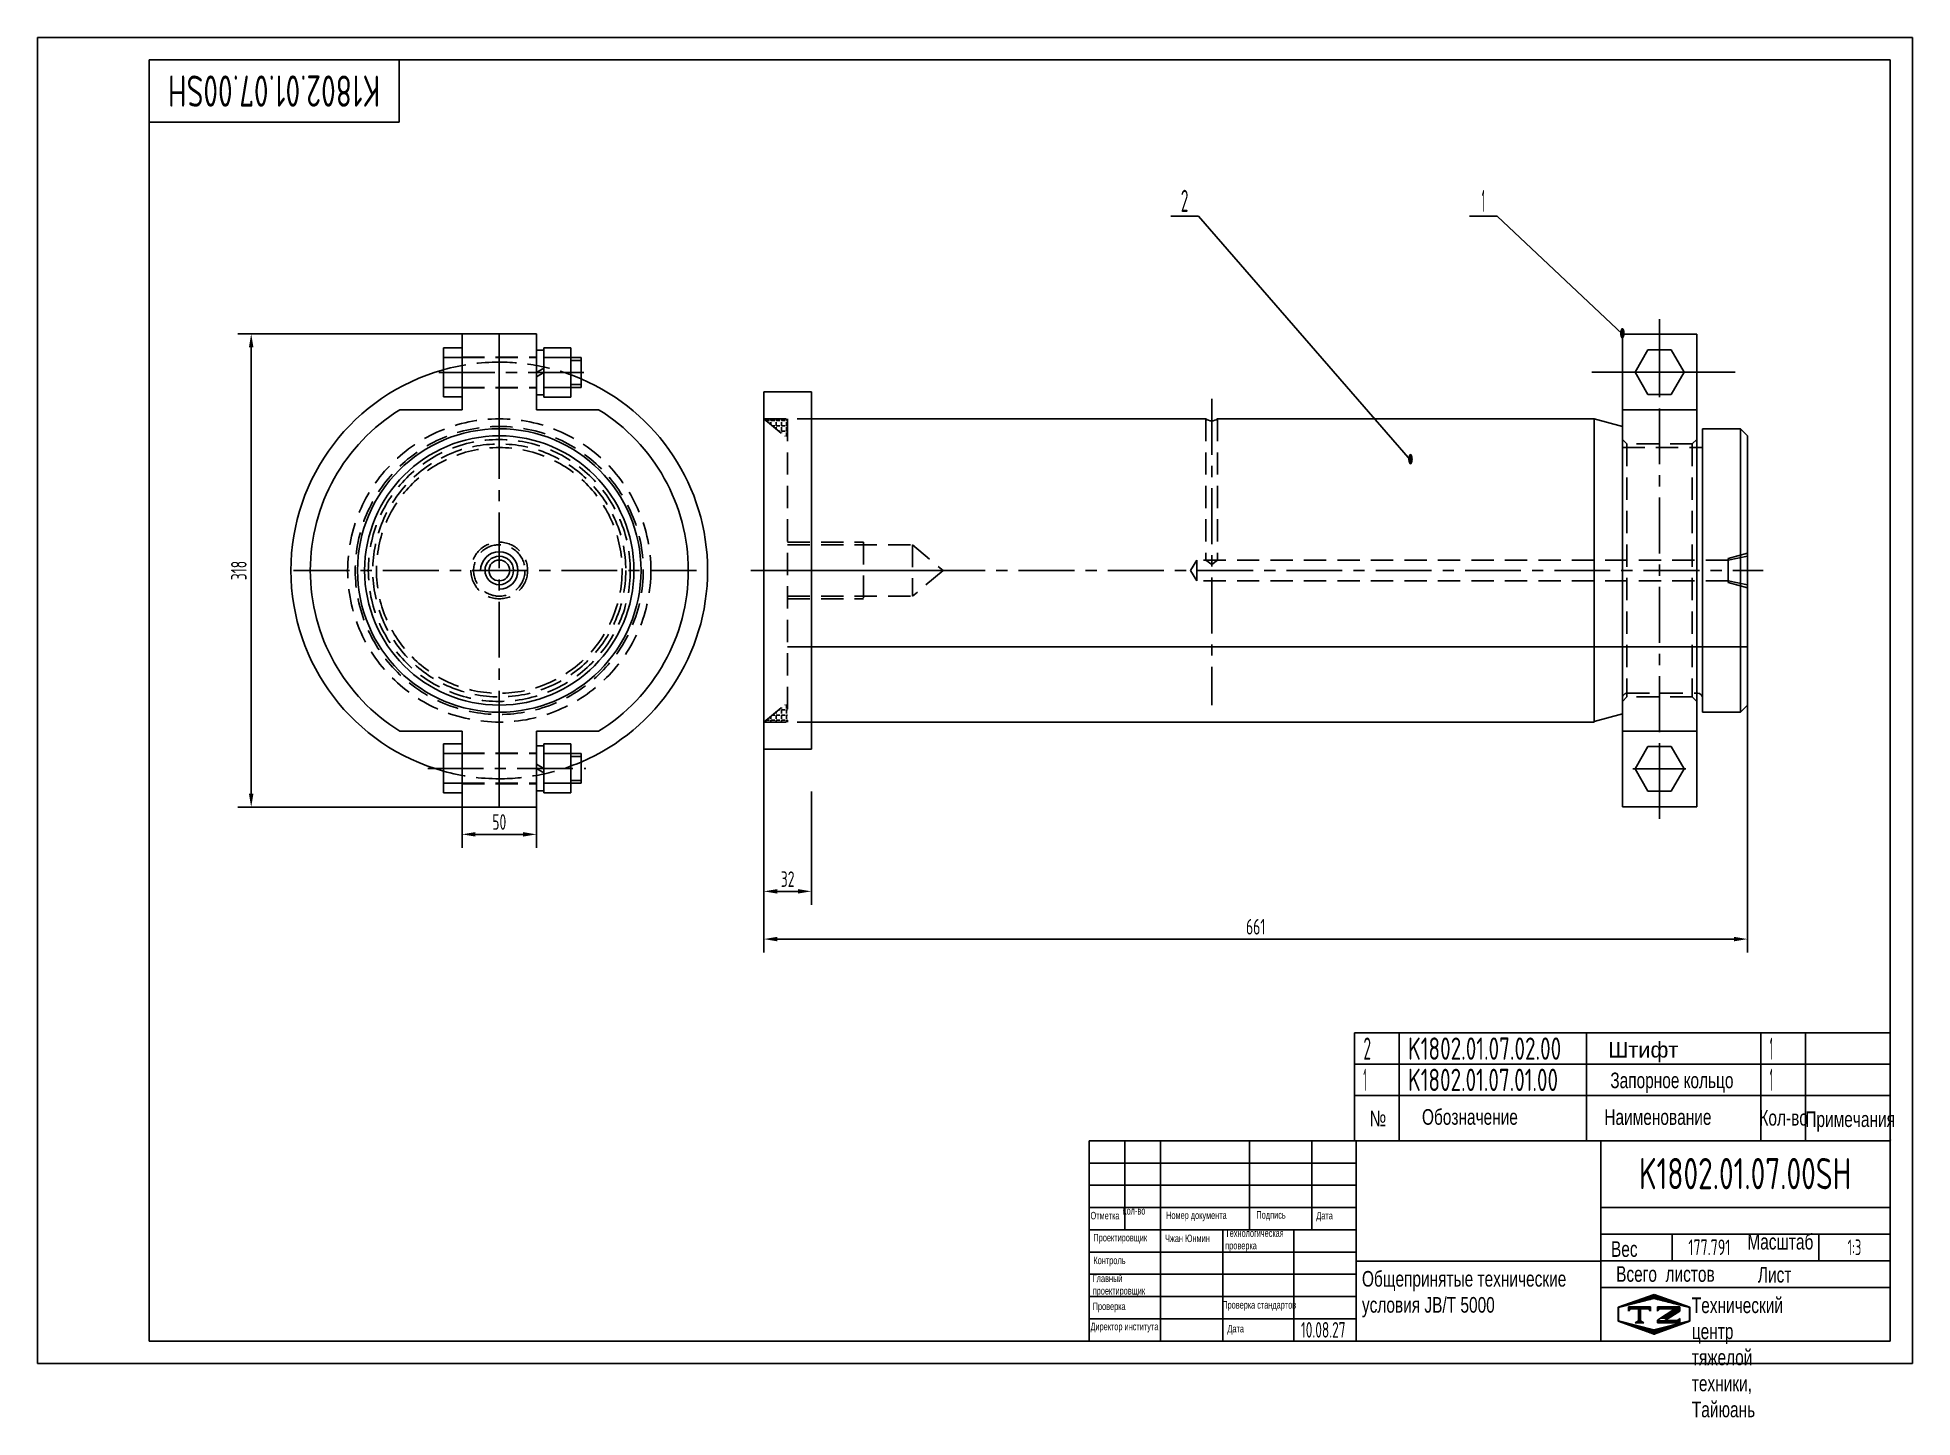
# Model space of a CAD drawing. Header units: millimetres. Extents: x 0 to 1260, y -36 to 891.
import ezdxf
from ezdxf.enums import TextEntityAlignment as Align

# ---------------------------------------------------------------- set-up
doc = ezdxf.new("R2010")
doc.units = ezdxf.units.MM
doc.header["$LTSCALE"] = 30
doc.linetypes.add('F', pattern=[0.75, 0.5, -0.25])
doc.linetypes.add('G', pattern=[2, 1.25, -0.25, 0.25, -0.25])
for name, color, linetype in [('01', 7, 'Continuous'), ('02', 1, 'Continuous'), ('04', 2, 'F'), ('05', 142, 'G'), ('08', 1, 'Continuous'), ('11', 3, 'Continuous'), ('THICK', 7, 'Continuous')]:
    doc.layers.add(name, color=color, linetype=linetype)
doc.styles.get("Standard").update_dxf_attribs({"font": 'isocp', "width": 0.707, "bigfont": 'intecad.shx'})
doc.dimstyles.new('INTE', dxfattribs={"dimscale": 3, "dimtxt": 3.5, "dimasz": 3, "dimexe": 3, "dimexo": 0, "dimgap": 1, "dimtad": 1, "dimdec": 1, "dimdsep": 46, "dimtxsty": 'Standard', "dimcen": 0, "dimclrd": 1, "dimclre": 1, "dimclrt": 3, "dimaunit": 1, "dimadec": 0, "dimazin": 0, "dimtfac": 1, "dimtmove": 0, "dimatfit": 0, "dimfxl": 1, "dimarcsym": 0})

# ---------------------------------------------------------------- blocks, each defined once
blk = doc.blocks.new('*D1')
at = {"layer": '08', "color": 1, "lineweight": -2}
for p, q in [((1149.1, 450.3), (1149.1, 276.1)), ((488.1, 412.8), (488.1, 276.1)), ((497.1, 285.1), (1140.1, 285.1))]:
    blk.add_line(p, q, dxfattribs=at)
at = {"layer": '08', "color": 1}
for points in [[(497.1, 286.6), (497.1, 283.6), (488.1, 285.1)], [(1140.1, 286.6), (1140.1, 283.6), (1149.1, 285.1)]]:
    blk.add_solid(points, dxfattribs=at)
at = {"layer": 'Defpoints', "color": 0}
for p in [(1149.1, 450.3), (488.1, 412.8), (1149.1, 285.1)]:
    blk.add_point(p, dxfattribs=at)
at = {"layer": '08', "color": 3, "insert": (818.6, 293.4), "char_height": 10.5, "attachment_point": 5}
blk.add_mtext('661', dxfattribs=at)
blk = doc.blocks.new('*U3')
at = {"layer": '01'}
for p, q in [((-15.1, 5), (-15.1, 0)), ((0, 5), (-15.1, 5)), ((-15.1, 0), (0, 0)), ((0, 0), (-2.9, 5)), ((0, 5), (2.9, 0)), ((0, 5), (15.1, 5)), ((15.1, 0), (0, 0)), ((15.1, 5), (15.1, 0))]:
    blk.add_line(p, q, dxfattribs=at)
at = {"layer": '05'}
blk.add_line((0, 7.1), (0, -2.1), dxfattribs=at)
blk = doc.blocks.new('*D4')
at = {"layer": '08', "color": 1, "lineweight": -2}
for p, q in [((285.3, 691.8), (134.6, 691.8)), ((143.6, 682.8), (143.6, 382.8)), ((285.3, 373.8), (134.6, 373.8))]:
    blk.add_line(p, q, dxfattribs=at)
at = {"layer": '08', "color": 1}
for points in [[(142.1, 682.8), (145.1, 682.8), (143.6, 691.8)], [(142.1, 382.8), (145.1, 382.8), (143.6, 373.8)]]:
    blk.add_solid(points, dxfattribs=at)
at = {"layer": 'Defpoints', "color": 0}
for p in [(285.3, 691.8), (143.6, 373.8), (285.3, 373.8)]:
    blk.add_point(p, dxfattribs=at)
at = {"layer": '08', "color": 3, "insert": (135.3, 532.8), "char_height": 10.5, "attachment_point": 5, "rotation": 90}
blk.add_mtext('318', dxfattribs=at)
blk = doc.blocks.new('*U2')
at = {"layer": '01'}
for p, q in [((-18, 0), (-18, 16.5)), ((-18, 16.5), (0, 16.5)), ((0, 16.5), (0, 0)), ((-18, 10), (0, 10)), ((0, -16.5), (0, 0)), ((-18, 0), (-18, -16.5)), ((-18, -10), (0, -10)), ((-18, -16.5), (0, -16.5))]:
    blk.add_line(p, q, dxfattribs=at)
at = {"layer": '05'}
blk.add_line((-19.1, 0), (1.1, 0), dxfattribs=at)
blk = doc.blocks.new('*D5')
at = {"layer": '08', "color": 1, "lineweight": -2}
for p, q in [((285.3, 373.8), (285.3, 346.5)), ((335.3, 373.8), (335.3, 346.5)), ((294.3, 355.5), (326.3, 355.5))]:
    blk.add_line(p, q, dxfattribs=at)
at = {"layer": '08', "color": 1}
for points in [[(294.3, 357), (294.3, 354), (285.3, 355.5)], [(326.3, 357), (326.3, 354), (335.3, 355.5)]]:
    blk.add_solid(points, dxfattribs=at)
at = {"layer": 'Defpoints', "color": 0}
for p in [(285.3, 373.8), (335.3, 373.8), (335.3, 355.5)]:
    blk.add_point(p, dxfattribs=at)
at = {"layer": '08', "color": 3, "insert": (310.3, 363.8), "char_height": 10.5, "attachment_point": 5}
blk.add_mtext('50', dxfattribs=at)
blk = doc.blocks.new('*U6')
at = {"layer": '01'}
for p, q in [((0, 16.5), (-15, 7.8)), ((15, 7.8), (0, 16.5)), ((-15, 7.8), (-15, 0)), ((-15, -7.8), (-15, 0)), ((15, 0), (15, 7.8)), ((15, 0), (15, -7.8)), ((0, -16.5), (-15, -7.8)), ((15, -7.8), (0, -16.5))]:
    blk.add_line(p, q, dxfattribs=at)
at = {"layer": '05'}
for p, q in [((0, 18), (0, -17.7)), ((-16.7, 0), (17.5, 0))]:
    blk.add_line(p, q, dxfattribs=at)
blk = doc.blocks.new('*D7')
at = {"layer": '08', "color": 1, "lineweight": -2}
for p, q in [((488.1, 384.2), (488.1, 308.2)), ((520.1, 384.2), (520.1, 308.2)), ((511.1, 317.2), (497.1, 317.2))]:
    blk.add_line(p, q, dxfattribs=at)
at = {"layer": '08', "color": 1}
for points in [[(497.1, 318.7), (497.1, 315.7), (488.1, 317.2)], [(511.1, 318.7), (511.1, 315.7), (520.1, 317.2)]]:
    blk.add_solid(points, dxfattribs=at)
at = {"layer": 'Defpoints', "color": 0}
for p in [(488.1, 384.2), (520.1, 384.2), (488.1, 317.2)]:
    blk.add_point(p, dxfattribs=at)
at = {"layer": '08', "color": 3, "insert": (504.1, 325.4), "char_height": 10.5, "attachment_point": 5}
blk.add_mtext('32', dxfattribs=at)
blk = doc.blocks.new('*U21', base_point=(251.96, 168.31))
at = {"layer": '01'}
for p, q in [((251.96, 168.31), (251.96, 182.31)), ((195.96, 168.31), (251.96, 168.31))]:
    blk.add_line(p, q, dxfattribs=at)
blk = doc.blocks.new('*U22')
at = {"layer": '04'}
blk.add_blockref('*U21', (0, 0), dxfattribs=at)
blk = doc.blocks.new('*U23')
at = {"layer": '01'}
for points in [[(415, 292), (25, 292)], [(25, 292), (25, 5)], [(415, 5), (415, 292)], [(25, 5), (415, 5)]]:
    blk.add_lwpolyline(points, dxfattribs=at)
at = {"layer": '02'}
for points in [[(420, 297), (0, 297)], [(0, 297), (0, 0)], [(420, 0), (420, 297)], [(0, 0), (420, 0)]]:
    blk.add_lwpolyline(points, dxfattribs=at)
blk = doc.blocks.new('*U26')
at = {"layer": '01'}
for p, q in [((0, -21), (0, 0)), ((360, -21), (360, 0))]:
    blk.add_line(p, q, dxfattribs=at)
at = {"layer": '02'}
for p, q in [((0, 0), (30, 0)), ((30, -21), (30, 0)), ((30, 0), (156, 0)), ((156, -21), (156, 0)), ((156, 0), (273, 0)), ((273, -21), (273, 0)), ((273, 0), (303, 0)), ((303, -21), (303, 0)), ((303, 0), (360, 0))]:
    blk.add_line(p, q, dxfattribs=at)
blk = doc.blocks.new('*U27')
at = {"layer": '01'}
for p, q in [((0, -21), (0, 0)), ((0, 0), (30, 0)), ((30, 0), (156, 0)), ((156, 0), (273, 0)), ((273, 0), (303, 0)), ((303, 0), (360, 0)), ((360, -21), (360, 0))]:
    blk.add_line(p, q, dxfattribs=at)
at = {"layer": '02'}
for p, q in [((30, -21), (30, 0)), ((156, -21), (156, 0)), ((273, -21), (273, 0)), ((303, -21), (303, 0))]:
    blk.add_line(p, q, dxfattribs=at)
blk = doc.blocks.new('*X43')
at = {"color": 0}
for p, q in [((127.06, 7.8), (132.06, 7.8)), ((127.06, 7.5), (132.06, 7.5)), ((127.06, 7.2), (127.32, 7.2)), ((127.84, 5.4), (129.64, 5.4)), ((128.3, 5.7), (130.1, 5.7)), ((128.77, 6), (130.57, 6)), ((129.23, 6.3), (131.04, 6.3)), ((129.7, 6.6), (131.51, 6.6)), ((130.16, 6.9), (131.98, 6.9)), ((130.62, 7.2), (132.06, 7.2))]:
    blk.add_line(p, q, dxfattribs=at)
blk = doc.blocks.new('*X44')
at = {"color": 0}
for p, q in [((127.06, 4.8), (132.06, 4.8)), ((127.06, 4.5), (132.06, 4.5)), ((131.84, 5.1), (132.06, 5.1))]:
    blk.add_line(p, q, dxfattribs=at)
blk = doc.blocks.new('*X42')
at = {"color": 0}
for p, q in [((122.34, 4.5), (123.72, 4.5)), ((122.82, 4.8), (123.24, 4.8))]:
    blk.add_line(p, q, dxfattribs=at)
blk = doc.blocks.new('*X41')
at = {"color": 0}
for p, q in [((120.53, 7.8), (125.53, 7.8)), ((120.53, 7.5), (125.53, 7.5)), ((120.53, 7.2), (120.79, 7.2)), ((125.27, 7.2), (125.53, 7.2))]:
    blk.add_line(p, q, dxfattribs=at)
blk = doc.blocks.new('*X40')
at = {"color": 0}
for p, q in [((120.66, 8.7), (121.92, 8.7)), ((121.52, 9), (123.12, 9)), ((122.38, 9.3), (124.32, 9.3)), ((123.24, 9.6), (125.52, 9.6)), ((124.1, 9.9), (128.52, 9.9)), ((124.97, 10.2), (127.67, 10.2)), ((125.83, 10.5), (126.82, 10.5)), ((127.02, 9.6), (129.37, 9.6)), ((128.22, 9.3), (130.22, 9.3)), ((129.42, 9), (131.07, 9)), ((130.62, 8.7), (131.92, 8.7)), ((118.22, 7.8), (118.32, 7.8)), ((118.22, 7.5), (118.27, 7.5)), ((118.22, 7.2), (118.27, 7.2)), ((118.22, 6.9), (118.27, 6.9)), ((118.22, 6.6), (118.27, 6.6)), ((118.22, 6.3), (118.27, 6.3)), ((118.22, 6), (118.27, 6)), ((118.22, 5.7), (118.27, 5.7)), ((118.22, 5.4), (118.27, 5.4)), ((118.22, 5.1), (118.27, 5.1)), ((118.22, 4.8), (118.27, 4.8)), ((118.79, 4.5), (119.42, 4.5)), ((118.94, 8.1), (119.52, 8.1)), ((119.8, 8.4), (120.72, 8.4)), ((131.82, 8.4), (132.77, 8.4)), ((133.02, 8.1), (133.62, 8.1)), ((133.12, 4.5), (133.76, 4.5)), ((134.22, 7.8), (134.32, 7.8)), ((134.27, 7.5), (134.32, 7.5)), ((134.27, 7.2), (134.32, 7.2)), ((134.27, 6.9), (134.32, 6.9)), ((134.27, 6.6), (134.32, 6.6)), ((134.27, 6.3), (134.32, 6.3)), ((134.27, 6), (134.32, 6)), ((134.27, 5.7), (134.32, 5.7)), ((134.27, 5.4), (134.32, 5.4)), ((134.27, 5.1), (134.32, 5.1)), ((134.27, 4.8), (134.32, 4.8)), ((119.61, 4.2), (120.62, 4.2)), ((120.43, 3.9), (121.82, 3.9)), ((121.26, 3.6), (123.02, 3.6)), ((122.08, 3.3), (124.22, 3.3)), ((122.91, 3), (125.42, 3)), ((123.73, 2.7), (128.89, 2.7)), ((124.55, 2.4), (128.07, 2.4)), ((125.38, 2.1), (127.26, 2.1)), ((126.2, 1.8), (126.45, 1.8)), ((127.12, 3), (129.7, 3)), ((128.32, 3.3), (130.51, 3.3)), ((129.52, 3.6), (131.32, 3.6)), ((130.72, 3.9), (132.14, 3.9)), ((131.92, 4.2), (132.95, 4.2))]:
    blk.add_line(p, q, dxfattribs=at)

msp = doc.modelspace()

# ---------------------------------------------------------------- hatches: boundary and pattern name
at = {"layer": '04'}
h = msp.add_hatch(dxfattribs=at)
h.set_pattern_fill('ANGLE', color=256, scale=0.5, style=0)
h.set_pattern_definition([(0, (143.6212, -16.0714), (0, 3.4925), [2.54, -0.9525]), (90, (143.6212, -16.0714), (-3.4925, 2e-16), [2.54, -0.9525])])
h.paths.add_polyline_path([(488.06, 634.72), (504.06, 621.61), (504.06, 634.72)])
h = msp.add_hatch(dxfattribs=at)
h.set_pattern_fill('ANGLE', color=256, scale=0.5, style=0)
h.set_pattern_definition([(0, (143.6212, 1081.7568), (0, -3.4925), [2.54, -0.9525]), (270, (143.6212, 1081.7568), (-3.4925, -2e-16), [2.54, -0.9525])])
h.paths.add_polyline_path([(504.06, 430.96), (488.06, 430.96), (504.06, 444.08)])

# ---------------------------------------------------------------- linework, layer by layer
for p, q in [((310.31, 691.84), (310.31, 617.84)), ((1115.04, 691.59), (1065.04, 691.59)), ((1045.99, 634.72), (1045.99, 430.96)), ((1065.04, 629.62), (1045.99, 634.72)), ((1065.04, 629.62), (1065.04, 447.11)), ((1118.91, 628.09), (1118.91, 532.84)), ((1144.31, 532.84), (1144.31, 628.09)), ((1149.07, 623.33), (1144.31, 628.09)), ((1149.07, 623.33), (1149.07, 442.35)), ((1118.91, 532.84), (1118.91, 447.11)), ((1144.31, 437.59), (1144.31, 532.84)), ((1118.91, 453.74), (1118.91, 437.59)), ((310.31, 447.84), (310.31, 373.84)), ((1065.04, 447.11), (1065.04, 436.06)), ((1149.07, 442.35), (1144.31, 437.59)), ((1065.04, 436.4), (1045.99, 431.3)), ((885, 180), (1245, 180)), ((885, 180), (885, 149.55)), ((915, 180), (915, 149.55)), ((1041, 180), (1041, 149.55)), ((1158, 180), (1158, 149.55)), ((1188, 180), (1188, 149.55))]:
    msp.add_line(p, q)
msp.add_arc((1115.73, 447.11), 3.18, 0, 90)
at = {"layer": '01'}
for p, q in [((272.81, 665.89), (272.81, 682.37)), ((272.81, 682.37), (285.31, 682.37)), ((285.31, 682.37), (285.31, 665.89)), ((285.31, 675.89), (272.81, 675.89)), ((358.31, 675.89), (365.31, 675.89)), ((365.31, 675.89), (365.31, 665.89)), ((272.81, 665.89), (272.81, 649.42)), ((285.31, 655.89), (272.81, 655.89)), ((285.31, 649.42), (285.31, 665.89)), ((358.31, 655.89), (365.31, 655.89)), ((365.31, 655.89), (365.31, 665.89)), ((272.81, 649.42), (285.31, 649.42)), ((272.81, 399.79), (272.81, 416.27)), ((272.81, 416.27), (285.31, 416.27)), ((285.31, 416.27), (285.31, 399.79)), ((285.31, 409.79), (272.81, 409.79)), ((358.31, 409.79), (365.31, 409.79)), ((365.31, 409.79), (365.31, 399.79)), ((272.81, 399.79), (272.81, 383.32)), ((285.31, 383.32), (285.31, 399.79)), ((365.31, 389.79), (365.31, 399.79)), ((285.31, 389.79), (272.81, 389.79)), ((272.81, 383.32), (285.31, 383.32)), ((358.31, 389.79), (365.31, 389.79))]:
    msp.add_line(p, q, dxfattribs=at)
at = {"layer": '01', "color": 7, "linetype": 'Continuous'}
for p, q in [((285.31, 691.84), (335.31, 691.84)), ((285.31, 691.84), (285.31, 640.89)), ((335.31, 691.84), (335.31, 640.89)), ((1065.04, 691.59), (1065.04, 374.09)), ((1115.04, 691.59), (1115.04, 374.09)), ((488.06, 652.84), (488.06, 532.84)), ((488.06, 652.84), (520.06, 652.84)), ((520.06, 652.84), (520.06, 532.84)), ((243.57, 640.89), (285.31, 640.89)), ((335.31, 640.89), (377.05, 640.89)), ((520.06, 634.72), (785.07, 634.72)), ((793.07, 634.72), (1045.99, 634.72)), ((1065.04, 640.89), (1115.04, 640.89)), ((1118.91, 628.09), (1144.31, 628.09)), ((1115.04, 615.39), (1118.91, 615.39)), ((488.06, 412.84), (488.06, 532.84)), ((520.06, 412.84), (520.06, 532.84)), ((504.06, 481.57), (1149.07, 481.57)), ((1115.04, 450.29), (1115.73, 450.29)), ((520.06, 430.96), (1045.99, 430.96)), ((1118.91, 437.59), (1144.31, 437.59)), ((243.57, 424.79), (285.31, 424.79)), ((285.31, 424.79), (285.31, 373.84)), ((335.31, 424.79), (335.31, 373.84)), ((335.31, 424.79), (377.05, 424.79)), ((1065.04, 424.79), (1115.04, 424.79)), ((488.06, 412.84), (520.06, 412.84)), ((285.31, 373.84), (335.31, 373.84)), ((1065.04, 374.09), (1115.04, 374.09))]:
    msp.add_line(p, q, dxfattribs=at)
at = {"layer": '01'}
for radius in [95.25, 90.49]:
    msp.add_circle((310.31, 532.84), radius, dxfattribs=at)
at = {"layer": '01', "color": 7, "linetype": 'Continuous'}
for radius in [9.57, 7]:
    msp.add_circle((310.31, 532.84), radius, dxfattribs=at)
for radius, start, end in [(140, 105.53679, 254.46321), (140, 293.1324, 66.8676), (127, 121.70258, 238.29742), (127, 301.70258, 58.29742)]:
    msp.add_arc((310.31, 532.84), radius, start, end, dxfattribs=at)
at = {"layer": '01'}
msp.add_arc((789.07, 640.16), 6.75, 233.67763, 306.32237, dxfattribs=at)
msp.add_point((1245, 150), dxfattribs=at)
at = {"layer": '02'}
for p, q in [((780.16, 770.82), (761.56, 770.82)), ((922.64, 606.99), (780.16, 770.82)), ((980.86, 770.82), (962.26, 770.82)), ((1065.04, 691.59), (980.86, 770.82)), ((365.31, 673.89), (358.31, 673.89)), ((365.31, 657.89), (358.31, 657.89)), ((365.31, 407.79), (358.31, 407.79)), ((365.31, 391.79), (358.31, 391.79))]:
    msp.add_line(p, q, dxfattribs=at)
msp.add_arc((310.31, 532.84), 12.56, 270, 180, dxfattribs=at)
at = {"layer": '04', "color": 2, "linetype": 'F'}
for p, q in [((285.31, 676.19), (335.31, 676.19)), ((285.31, 655.59), (335.31, 655.59)), ((488.06, 634.72), (520.06, 634.72)), ((504.06, 634.72), (504.06, 430.96)), ((1068.04, 617.84), (1065.04, 620.84)), ((1068.04, 617.84), (1068.04, 447.84)), ((1112.04, 617.84), (1068.04, 617.84)), ((1115.04, 620.84), (1112.04, 617.84)), ((1112.04, 617.84), (1112.04, 447.84)), ((1065.04, 615.39), (1115.04, 615.39)), ((504.06, 551.89), (555.06, 551.89)), ((504.06, 550.11), (588.06, 550.11)), ((555.06, 551.89), (555.06, 513.79)), ((588.06, 550.11), (608.54, 532.84)), ((588.06, 550.11), (588.06, 515.58)), ((1136.07, 540.91), (1149.07, 544.46)), ((1136.07, 539.84), (1149.07, 542.41)), ((608.54, 532.84), (588.06, 515.58)), ((1136.07, 540.91), (1136.07, 532.84)), ((1136.07, 524.78), (1136.07, 532.84)), ((1136.07, 525.84), (779.06, 525.84)), ((1136.07, 525.84), (1149.07, 523.28)), ((1136.07, 524.78), (1149.07, 521.22)), ((504.06, 515.58), (588.06, 515.58)), ((504.06, 513.79), (555.06, 513.79)), ((1068.04, 447.84), (1065.04, 444.84)), ((1112.04, 447.84), (1068.04, 447.84)), ((1068.22, 450.29), (1115.04, 450.29)), ((1115.04, 444.84), (1112.04, 447.84)), ((488.06, 430.96), (520.06, 430.96)), ((285.31, 410.09), (335.31, 410.09)), ((285.31, 389.49), (335.31, 389.49))]:
    msp.add_line(p, q, dxfattribs=at)
at = {"layer": '04'}
for p, q in [((285.31, 675.89), (335.31, 675.89)), ((285.31, 655.89), (335.31, 655.89)), ((488.06, 634.72), (504.06, 621.61)), ((785.07, 634.72), (785.07, 539.84)), ((793.07, 634.72), (793.07, 539.84)), ((779.06, 539.84), (774.71, 532.84)), ((774.71, 532.84), (779.06, 525.84)), ((1136.07, 539.84), (779.06, 539.84)), ((779.06, 539.84), (779.06, 525.84)), ((785.07, 539.84), (789.07, 536.87)), ((789.07, 536.87), (793.07, 539.84)), ((488.06, 430.96), (504.06, 444.08)), ((285.31, 409.79), (335.31, 409.79)), ((285.31, 389.79), (335.31, 389.79))]:
    msp.add_line(p, q, dxfattribs=at)
for radius in [101.88, 96.78, 19.05, 17.27]:
    msp.add_circle((310.31, 532.84), radius, dxfattribs=at)
at = {"layer": '04', "color": 2, "linetype": 'F'}
for radius in [88, 85, 82.55]:
    msp.add_circle((310.31, 532.84), radius, dxfattribs=at)
for centre, radius, start, end in [((310.31, 532.84), 140, 90, 105.53679), ((310.31, 532.84), 140, 66.8676, 90), ((1068.22, 447.11), 3.18, 90, 180), ((310.31, 532.84), 140, 270, 293.1324), ((310.31, 532.84), 140, 254.46321, 270)]:
    msp.add_arc(centre, radius, start, end, dxfattribs=at)
at = {"layer": '05', "color": 4, "linetype": 'G'}
for p, q in [((1090.04, 701.77), (1090.04, 365.84)), ((310.31, 691.84), (310.31, 373.84)), ((1140.92, 666.19), (1044.6, 666.19)), ((789.07, 648.08), (789.07, 442.35)), ((172.14, 532.84), (442.85, 532.84)), ((479.33, 532.84), (1159.68, 532.84)), ((613.08, 532.84), (510.78, 532.84)), ((262.29, 399.79), (368.5, 399.79))]:
    msp.add_line(p, q, dxfattribs=at)
at = {"layer": '05'}
msp.add_line((269.74, 665.89), (368.86, 665.89), dxfattribs=at)
at = {"layer": 'THICK'}
for p, q in [((706.8, 149.55), (706.8, 15)), ((706.8, 149.55), (1245, 149.55)), ((730.71, 149.49), (730.71, 149.55)), ((730.72, 89.75), (730.72, 149.55)), ((754.64, 15), (754.64, 149.55)), ((814.44, 89.75), (814.44, 149.55)), ((856.3, 89.75), (856.3, 149.55)), ((886.2, 15), (886.2, 149.55)), ((1050.65, 15), (1050.65, 149.55)), ((1245, 15), (1245, 149.55)), ((1245, 26.96), (1245, 146.56)), ((706.8, 104.7), (886.2, 104.7)), ((1050.65, 104.7), (1245, 104.7)), ((706.8, 89.75), (886.2, 89.75)), ((796.5, 15), (796.5, 89.75)), ((844.34, 15), (844.34, 89.75)), ((1050.65, 86.76), (1245, 86.76)), ((1098.49, 68.82), (1098.49, 86.76)), ((1197.16, 68.82), (1197.16, 86.76)), ((886.2, 68.56), (1050.65, 68.56)), ((1050.65, 68.82), (1245, 68.82)), ((1050.65, 50.88), (1245, 50.88)), ((706.8, 15), (1245, 15))]:
    msp.add_line(p, q, dxfattribs=at)
at = {"layer": 'THICK', "color": 3}
for p, q in [((706.8, 134.6), (886.2, 134.6)), ((706.8, 119.65), (886.2, 119.65)), ((706.8, 74.8), (886.2, 74.8)), ((706.8, 59.85), (886.2, 59.85)), ((706.8, 44.9), (886.2, 44.9)), ((1062.17, 37.74), (1086.4, 46.18)), ((1062.32, 37.55), (1086.24, 43.53)), ((1069.08, 35.03), (1069.08, 38.02)), ((1069.08, 38.02), (1084.03, 38.02)), ((1084.03, 38.02), (1084.03, 35.03)), ((1086.24, 43.53), (1110.16, 37.55)), ((1086.4, 46.18), (1110.32, 37.74)), ((1088.61, 38.02), (1088.61, 35.03)), ((1088.61, 38.02), (1103.56, 38.02)), ((1103.56, 38.02), (1103.56, 35.03)), ((706.8, 29.95), (886.2, 29.95)), ((1062.17, 28.34), (1062.17, 37.74)), ((1086.4, 19.52), (1062.17, 28.34)), ((1062.32, 28.58), (1062.32, 37.55)), ((1086.24, 22.6), (1062.32, 28.58)), ((1070.57, 36.53), (1069.08, 35.03)), ((1082.53, 36.53), (1070.57, 36.53)), ((1076.55, 29.02), (1073.66, 27.2)), ((1073.66, 27.2), (1076.55, 27.2)), ((1075.9, 36.54), (1075.9, 28.34)), ((1076.55, 36.54), (1076.55, 28.34)), ((1076.55, 29.02), (1079.45, 27.2)), ((1079.45, 27.2), (1076.55, 27.2)), ((1077.3, 36.54), (1077.3, 28.34)), ((1084.03, 35.03), (1082.53, 36.53)), ((1110.16, 28.58), (1086.24, 22.6)), ((1110.32, 28.34), (1086.4, 19.52)), ((1088.61, 35.03), (1090.1, 36.53)), ((1100.38, 36.53), (1088.61, 28.91)), ((1088.61, 28.91), (1088.61, 27.2)), ((1088.61, 27.2), (1103.56, 27.2)), ((1090.1, 36.53), (1100.38, 36.53)), ((1095.9, 30.16), (1093.61, 28.7)), ((1102.06, 28.7), (1093.61, 28.7)), ((1103.56, 35.06), (1095.9, 30.16)), ((1103.56, 30.19), (1102.06, 28.7)), ((1103.56, 27.2), (1103.56, 30.19)), ((1110.16, 37.55), (1110.16, 28.58)), ((1110.32, 37.74), (1110.32, 28.34))]:
    msp.add_line(p, q, dxfattribs=at)
for p in [(706.8, 29.95), (706.8, 15)]:
    msp.add_point(p, dxfattribs=at)

# ---------------------------------------------------------------- block references
for name, p, rotation in [('*U3', (335.31, 665.89), 270), ('*U2', (340.31, 665.89), 180)]:
    msp.add_blockref(name, p, dxfattribs=dict(rotation=rotation))
at = {"xscale": -1}
msp.add_blockref('*U2', (340.31, 399.79), dxfattribs=at)
at = {"xscale": -1, "rotation": 270}
msp.add_blockref('*U3', (335.31, 399.79), dxfattribs=at)
at = {"layer": '04', "xscale": 3, "yscale": 3, "zscale": 3}
msp.add_blockref('*U23', (0, 0), dxfattribs=at)
at = {"layer": '04', "xscale": 3, "yscale": 3}
msp.add_blockref('*U22', (243, 834), dxfattribs=at)
at = {"layer": '04', "rotation": 90}
msp.add_blockref('*U6', (1090.04, 666.19), dxfattribs=at)
at = {"layer": '04', "xscale": -1, "rotation": 90}
msp.add_blockref('*U6', (1090.04, 399.49), dxfattribs=at)
at = {"layer": '04'}
for name, p in [('*U27', (885, 222)), ('*U26', (885, 201))]:
    msp.add_blockref(name, p, dxfattribs=at)
at = {"layer": 'THICK', "color": 3, "xscale": 2.990017800000103, "yscale": 2.990017799999976, "zscale": 2.9900178}
for name in ['*X40', '*X41', '*X42', '*X43', '*X44']:
    msp.add_blockref(name, (708.69, 14.27), dxfattribs=at)

# ---------------------------------------------------------------- texts
at = {"layer": '02', "width": 0.605172}
for p, p2 in [((1063.24, 688.59), (1066.84, 688.59)), ((920.84, 603.99), (924.44, 603.99))]:
    msp.add_text('●', height=6, dxfattribs=at).set_placement(p, p2, align=Align.FIT)
at = {"layer": '04', "attachment_point": 1}
for s, insert, char_height in [('{\\fArial|b0|i0|c204|p34;\\W1;\\C3;Штифт}', (1055.58, 216.01), 10.5), ('{\\fArial|b0|i0|c204|p34;\\C3;Запорное кольцо}', (1056.93, 195.43), 10.5), ('{\\fArial|b0|i0|c204|p34;\\C0;№}', (895.2, 169.84), 10.5), ('{\\fArial|b0|i0|c204|p34;\\C0;Обозначение}', (930.36, 170.84), 10.5), ('{\\fArial|b0|i0|c204|p34;\\C0;Наименование}', (1052.91, 170.77), 10.5), ('{\\fArial|b0|i0|c204|p34;\\C0;Кол-во}', (1157.12, 170.29), 10.5), ('{\\fArial|b0|i0|c204|p34;\\C0;Примечания}', (1188, 169.32), 10.5), ('{\\fArial|b0|i0|c204|p34;\\C0;Отметка}', (707.63, 101.78), 5), ('{\\fArial|b0|i0|c204|p34;\\C0;Кол-во}', (729, 105), 5), ('{\\fArial|b0|i0|c204|p34;\\C0;Номер документа}', (758.45, 102.03), 5), ('{\\fArial|b0|i0|c204|p34;\\C0;Подпись}', (819.14, 102.28), 5), ('{\\fArial|b0|i0|c204|p34;\\C0;Дата}', (859.35, 101.78), 5), ('{\\fArial|b0|i0|c204|p34;\\C0;Проектировщик}', (709.6, 86.95), 5), ('{\\fArial|b0|i0|c204|p34;\\C0;Чжан Юнмин}', (757.71, 86.49), 5), ('{\\fArial|b0|i0|c204|p34;\\C0;Вес}', (1057.4, 82.06), 10.5), ('{\\fArial|b0|i0|c204|p34;\\C0;Масштаб}', (1149, 87), 10.5), ('{\\fArial|b0|i0|c204|p34;\\C0;Всего  листов}', (1060.85, 65.3), 10.5), ('{\\fArial|b0|i0|c204|p34;\\C0;Лист}', (1156.08, 64.81), 10.5), ('{\\fArial|b0|i0|c204|p34;\\C0;Общепринятые технические\\Pусловия \\fArial|b0|i0|c0|p34;JB/T 5000}', (890.03, 62.06), 10.5), ('{\\fArial|b0|i0|c204|p34;\\C0;Проверка стандартов}', (796.19, 41.8), 5), ('{\\fArial|b0|i0|c204|p34;\\C0;Дата}', (799.64, 25.78), 5)]:
    msp.add_mtext(s, dxfattribs=dict(at, insert=insert, char_height=char_height))
for s, insert, char_height, width in [('{\\fArial|b0|i0|c204|p34;\\C0;Технологическая\\Pпроверка}', (798.17, 90), 5, 86.83), ('{\\fArial|b0|i0|c204|p34;\\C0;Технический центр\\Pтяжелой техники, Тайюань}', (1111.7, 44.27), 10.5, 0.2467)]:
    msp.add_mtext(s, dxfattribs=dict(at, insert=insert, char_height=char_height, width=width))
at = {"layer": '04', "color": 0, "char_height": 5, "attachment_point": 1}
for s, insert in [('{\\fArial|b0|i0|c204|p34;Контроль}', (709.6, 71.67)), ('{\\fArial|b0|i0|c204|p34;Главный\\Pпроектировщик}', (709.11, 59.59)), ('{\\fArial|b0|i0|c204|p34;Директор института}', (707.62, 27.26))]:
    msp.add_mtext(s, dxfattribs=dict(at, insert=insert))
at = {"layer": '04', "color": 0, "insert": (709.11, 40.82), "char_height": 5, "width": 1.9734, "attachment_point": 1}
msp.add_mtext('{\\fArial|b0|i0|c204|p34;Проверка}', dxfattribs=at)
at = {"layer": '11', "width": 0.696129}
msp.add_text('K1802.01.07.00SH', height=21, rotation=180, dxfattribs=at).set_placement((230.3, 865.5), (87.7, 865.5), align=Align.FIT)
at = {"layer": '11'}
for s, height, width, p, p2 in [('2', 14.85, 0.562593, (768.31, 773.82), (773.4, 773.82)), ('1', 14.85, 0.404, (970.51, 773.82), (972.61, 773.82)), ('2', 15, 0.562593, (891, 204), (896.15, 204)), ('K1802.01.07.02.00', 15, 0.69624, (921, 204), (1023.93, 204)), ('1', 15, 0.404, (1164, 204), (1166.12, 204)), ('1', 15, 0.404, (891, 183), (893.12, 183)), ('K1802.01.07.01.00', 15, 0.696017, (921, 183), (1021.81, 183)), ('1', 15, 0.404, (1164, 183), (1166.12, 183)), ('K1802.01.07.00SH', 21, 0.696129, (1076.2, 117), (1218.8, 117)), ('177.791', 10.5, 0.680176, (1109.38, 72.75), (1137.62, 72.75)), ('1:3', 10.5, 0.630783, (1216.39, 72.75), (1225.61, 72.75)), ('10.08.27', 10.5, 0.642055, (849, 17.25), (879, 17.25))]:
    msp.add_text(s, height=height, dxfattribs=dict(at, width=width)).set_placement(p, p2, align=Align.FIT)

# ---------------------------------------------------------------- dimensions: what is measured, and where the dimension line sits
at = {"layer": '08'}
dim = msp.add_linear_dim(base=(143.56, 373.84), p1=(285.31, 691.84), p2=(285.31, 373.84), angle=90, dimstyle='INTE', dxfattribs=at)
dim.commit()
dim.dimension.update_dxf_attribs({"geometry": '*D4', "text_midpoint": (143.56, 532.84), "dimtype": 160})
for base, p1, p2, picture, middle in [((1149.07, 285.13), (488.06, 412.84), (1149.07, 450.29), '*D1', (818.57, 293.38)), ((488.06, 317.18), (520.06, 384.18), (488.06, 384.18), '*D7', (504.06, 325.43)), ((335.31, 355.54), (285.31, 373.84), (335.31, 373.84), '*D5', (310.31, 363.79))]:
    dim = msp.add_linear_dim(base=base, p1=p1, p2=p2, dimstyle='INTE', dxfattribs=at)
    dim.commit()
    dim.dimension.update_dxf_attribs({"geometry": picture, "text_midpoint": middle})

doc.saveas('drawing.dxf')
